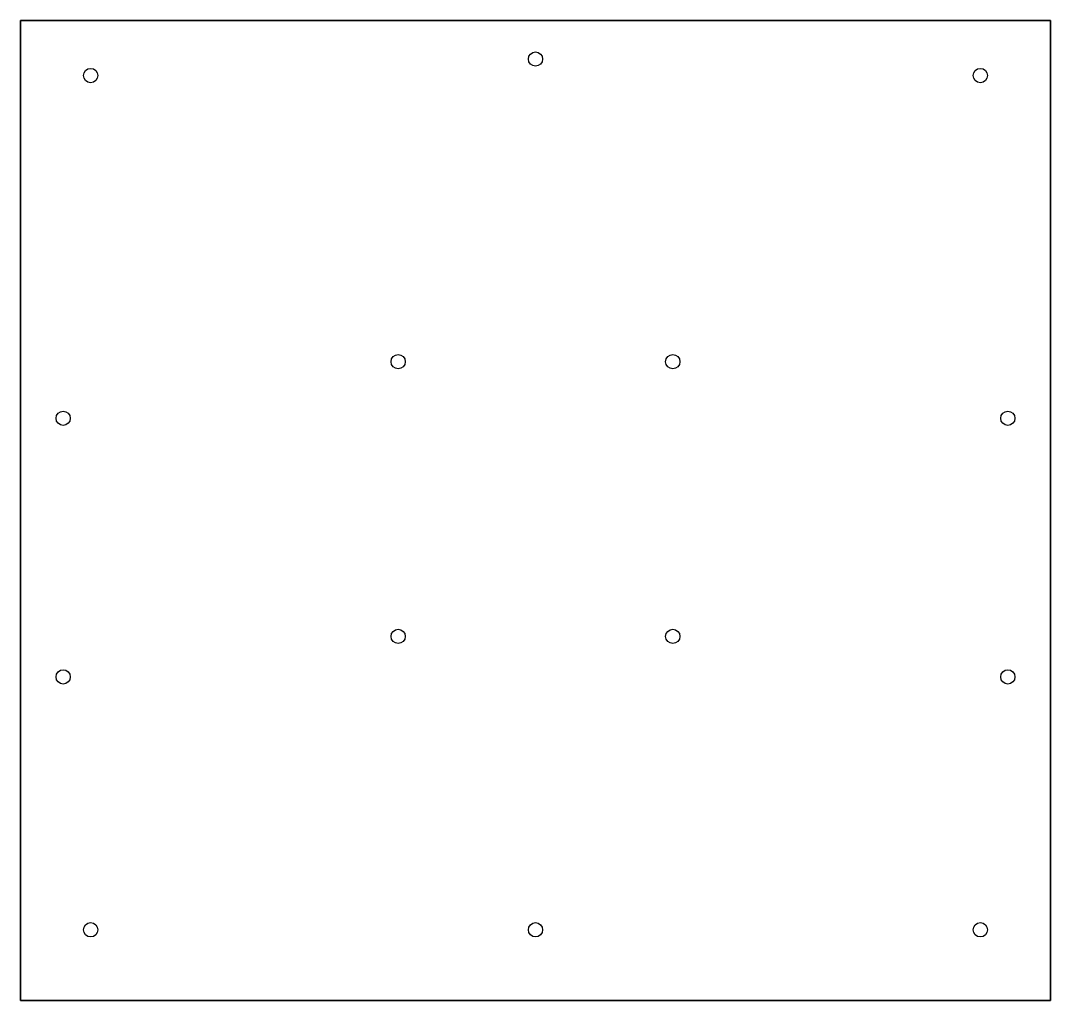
# Model space of a CAD drawing. Header units: millimetres. Extents: x -187 to 188, y -183 to 174.
import ezdxf

# ---------------------------------------------------------------- set-up
doc = ezdxf.new("R2010")
doc.units = ezdxf.units.MM
doc.layers.get('0').update_dxf_attribs({"linetype": 'CONTINUOUS'})

msp = doc.modelspace()

# ---------------------------------------------------------------- linework, layer by layer
for points in [[(-187.49, 174.15), (187.5, 174.15), (187.5, -182.5), (-187.49, -182.5)], [(187.5, 174.15), (-187.49, 174.15), (-187.49, -182.5), (187.5, -182.5)]]:
    msp.add_lwpolyline(points, close=True)
for centre in [(0, 160.15), (0, 160.15), (-161.99, 154.15), (-161.99, 154.15), (162, 154.15), (162, 154.15), (-50, 50), (-50, 50), (50, 50), (50, 50), (-171.99, 29.4), (-171.99, 29.4), (172, 29.4), (172, 29.4), (-50, -50), (-50, -50), (50, -50), (50, -50), (-171.99, -64.75), (-171.99, -64.75), (172, -64.75), (172, -64.75), (-161.99, -156.8), (-161.99, -156.8), (0, -156.8), (0, -156.8), (162, -156.8), (162, -156.8)]:
    msp.add_circle(centre, 2.6)

doc.saveas('drawing.dxf')
